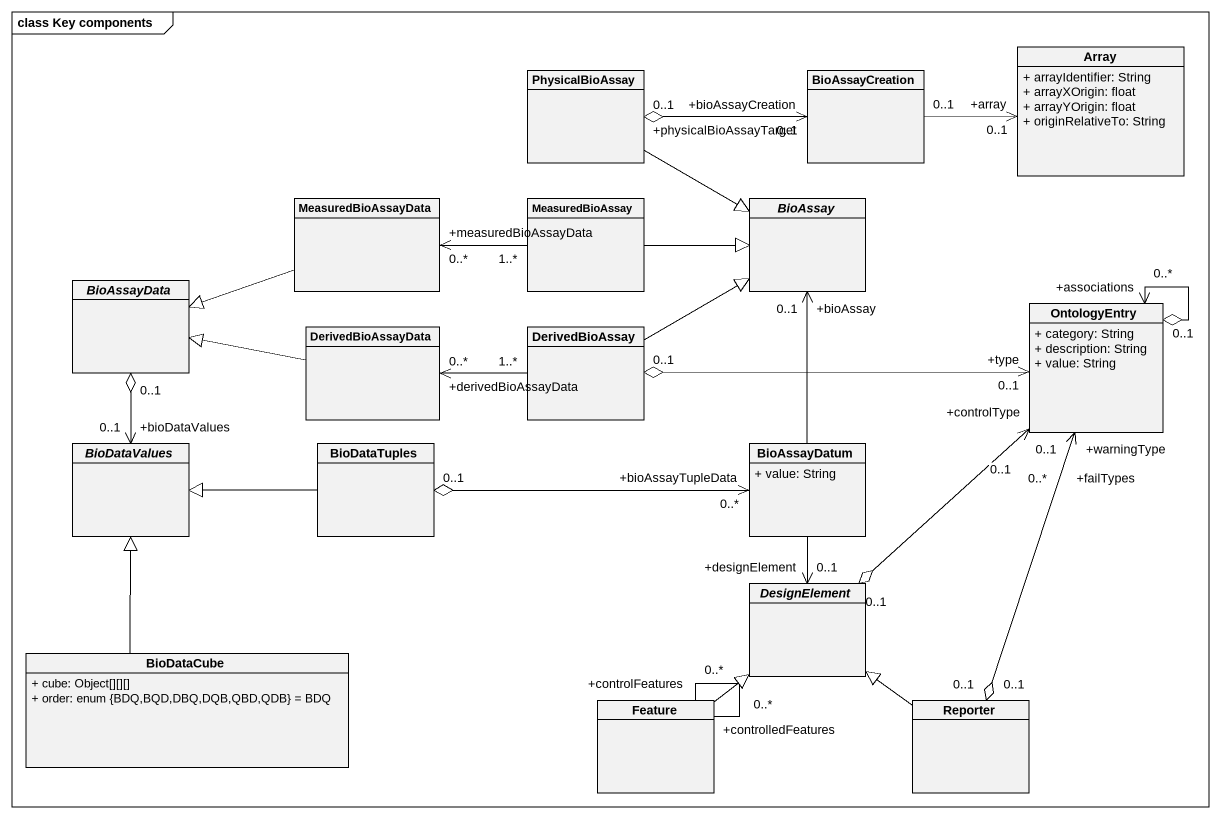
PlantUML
@startuml
mainframe class Key components
hide circle
hide empty members
skinparam classAttributeIconSize 0
class Array {
  + arrayIdentifier: String
  + arrayXOrigin: float
  + arrayYOrigin: float
  + originRelativeTo: String
}
class PhysicalBioAssay
class BioAssayCreation
class MeasuredBioAssayData
class MeasuredBioAssay
abstract class BioAssay
abstract class BioAssayData
class OntologyEntry {
  + category: String
  + description: String
  + value: String
}
class DerivedBioAssayData
class DerivedBioAssay
abstract class BioDataValues
class BioDataTuples
class BioAssayDatum {
  + value: String
}
abstract class DesignElement
class BioDataCube {
  + cube: Object[][][]
  + order: enum {BDQ,BQD,DBQ,DQB,QBD,QDB} = BDQ
}
class Feature
class Reporter
PhysicalBioAssay -right-|> BioAssay
BioAssayCreation "0..1" -right-> "+array\n0..1" Array
BioAssayCreation "+bioAssayCreation\n0..1" <-left-o "+physicalBioAssayTarget\n0..1" PhysicalBioAssay
MeasuredBioAssayData "+measuredBioAssayData\n0..*" <-right- "1..*" MeasuredBioAssay
MeasuredBioAssayData -left-|> BioAssayData
MeasuredBioAssay -right-|> BioAssay
BioAssayData "0..1" o--> "+bioDataValues\n0..1" BioDataValues
OntologyEntry "0..1" o--> "+associations\n0..*" OntologyEntry
DerivedBioAssayData -left-|> BioAssayData
DerivedBioAssay -right-|> BioAssay
DerivedBioAssay "0..1" o-right-> "+type\n0..1" OntologyEntry
DerivedBioAssay "1..*" -left-> "+derivedBioAssayData\n0..*" DerivedBioAssayData
BioDataTuples -left-|> BioDataValues
BioDataTuples "0..1" o-right-> "+bioAssayTupleData\n0..*" BioAssayDatum
BioAssayDatum -up-> "+bioAssay\n0..1" BioAssay
BioAssayDatum --> "+designElement\n0..1" DesignElement
DesignElement "0..1" o-up-> "+controlType\n0..1" OntologyEntry
BioDataCube -up-|> BioDataValues
Feature -up-|> DesignElement
Feature "+controlledFeatures\n0..*" -- "+controlFeatures\n0..*" Feature
Reporter "0..1" o-up-> "+warningType\n0..1" OntologyEntry
Reporter "0..1" o-up-> "+failTypes\n0..*" OntologyEntry
Reporter -up-|> DesignElement
@enduml
